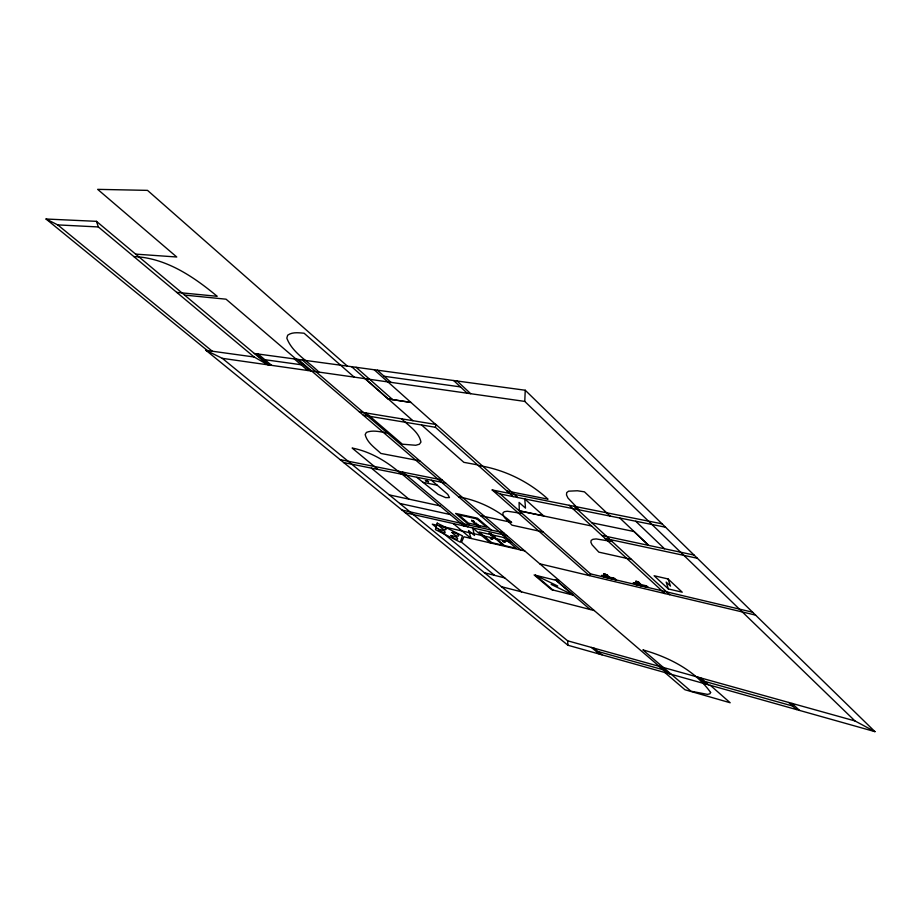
<?xml version="1.0" encoding="UTF-8"?>
<svg xmlns="http://www.w3.org/2000/svg" width="921" height="921" viewBox="0 0 921 921"><rect width="100%" height="100%" fill="white"/><g stroke="black" fill="none" stroke-linecap="round" stroke-linejoin="round"><path stroke-width="1.38" d="M525.235 390.239L874.95 731.642L854.964 720.936L524.774 401.406L525.235 390.239L254.369 353.503M402.362 474.338L402.719 472.116L467.787 526.824M513.273 496.615L435.403 427.286L435.99 424.5L359.374 411.86M752.63 612.223L590.568 573.898L589.302 575.59L492.194 489.96L662.095 523.842M207.363 350.544L46.05 219.014L96.463 221.339L267.907 364.831L254.15 357.003L98.34 226.946L96.463 221.339M46.05 219.014L57.724 224.897L98.34 226.946M135.617 254.115L176.751 257.005L97.661 189.358L147.51 190.371L347.39 366.121M133.833 256.579C165.688 257.776 193.479 276.53 217.172 296.297L176.717 292.371M184.568 295.088L226.048 299.187L296.182 359.167M874.95 731.642L567.923 645.241L205.993 350.348L254.15 357.003M264.88 359.708L301.098 364.739M384.161 376.286L460.488 386.901M205.993 350.348L222.306 358.338L524.774 401.406M388.225 398.943L410.962 402.431L388.029 398.908L365.05 378.669M363.346 415.267L435.403 427.286M387.281 432.939C380.465 431.972 373.086 429.704 366.42 432.398L365.165 434.585C367.18 442.828 375.054 447.882 380.891 453.454L419.803 460.845M477.631 464.886L463.85 462.33L421.576 424.984M478.264 465.45C504.201 469.48 528.712 481.453 548.041 499.182L507.011 491.043M340.125 459.637L442.092 479.968M343.706 462.561L445.66 483.041M492.194 489.96L500.172 493.99L665.538 527.215M422.589 482.247L437.245 485.229L447.802 494.427L449.483 497.593L445.672 497.616L438.085 494.358L416.776 477.343M591.881 522.806L634.005 531.521L648.58 545.347M458.658 496.88C478.252 500.299 496.718 509.313 511.662 522.414L480.624 515.691M520.204 510.959L542.504 515.61M591.581 525.995L519.306 510.902L519.076 502.406L525.488 508.116L524.774 498.963L543.804 516.013M522.207 513.469L507.298 511.224L504.351 511.708L502.935 512.939L503.004 514.908L504.558 517.614L512.03 525.177L543.148 531.981M601.816 535.423L694.077 555.064M605.166 538.509L697.347 558.264M612.108 541.502L596.175 538.935L592.905 539.303L591.155 540.42L590.879 542.273L592.088 544.841L598.834 552.14L631.507 559.427M389.249 494.888L440.019 505.859M399.668 503.419L450.415 514.586M402.005 510.061L503.706 532.845M405.309 512.744L506.976 535.654M668.093 578.964L654.117 575.752L668.324 588.933L682.242 592.203L668.093 578.964L670.5 586.124L666.171 582.095L668.324 588.933M524.774 550.919L463.908 536.77L461.571 542.216L521.62 591.869M607.031 576.212L608.136 576.477M638.771 583.695L639.899 583.96M607.572 576.696L601.735 575.314L603.451 576.845L616.31 579.885L614.595 578.353L608.666 576.96M639.301 584.179L633.245 582.751L634.949 584.294L648.28 587.448L646.577 585.894L640.44 584.444M539.81 563.825L755.588 615.113M559.335 580.587L555.248 579.585L590.2 609.518M484.481 572.781L504.754 577.928M573.38 595.15L551.518 589.659L534.122 574.946L556.054 580.322L573.38 595.15L551.161 584.409L557.735 586.044L535.458 575.268M501.485 586.7L594.264 610.554M222.306 358.338L567.647 640.809L854.964 720.936M597.971 651.492L662.867 669.682M704.588 681.367L792.624 706.027M57.724 224.897L212.291 351.223M494.496 575.303L432.294 524.176L511.719 542.342L502.82 534.721M371.451 468.19L408.936 499.147M593.93 648.142L602 654.831M377.944 469.434L352.133 448.043C370.749 451.601 387.396 461.789 401.487 474.165M591.397 647.44L599.467 654.117M453.362 523.658L471.057 538.428L468.593 530.542L474.488 535.481L472.703 528.021L490.375 542.906M255.428 353.641L268.967 364.981M398.781 471.333L463.873 525.949M258.076 354.009L271.626 365.361M469.56 525.2L455.596 513.423L477.492 518.212L491.423 530.093M535.573 575.303L552.957 590.027M431.442 480.29L437.245 485.229M294.271 358.914L307.856 370.518M664.858 672.526L684.959 689.748L730.18 702.758L710.356 685.328M298.151 359.443L520.664 549.975M297.069 359.294L310.665 370.921M318.942 372.096C308.224 361.228 292.418 353.088 286.822 338.122L287.674 335.209C292.383 331.79 298.623 332.792 304.08 333.218L354.194 377.115M365.994 412.953L402.362 444.198L415.762 445.269L419.4 444.221L420.955 442.08C418.94 431.811 408.579 425.813 401.637 418.836M661.612 667.023L669.555 673.85M302.284 359.996L659.309 666.378M658.883 666.251L666.827 673.078M697.796 677.108L705.659 684.004M700.651 677.902L708.502 684.81M500.172 493.99L590.568 573.898M356.082 367.295L392.634 399.587M351.638 366.696L412.907 420.701M435.99 424.5L517.786 497.524M387.925 381.916L435.633 424.443M374.202 369.747L387.822 381.904M603.025 575.625L604.752 577.156M377.322 370.173L390.941 382.353M610.381 578.492L607.319 575.015L603.658 573.829L607.284 574.98L604.015 574.232L609.288 578.227M613.202 578.02L614.952 579.574M634.592 583.074L636.296 584.616M642.133 585.998C639.186 581.139 630.033 578.043 641.004 585.733M645.137 585.56L646.876 587.114M569.143 505.307L664.916 593.561M788.802 702.493L796.423 709.55M579.251 509.877L567.958 498.031L566.496 494.934L566.691 492.654L568.568 491.181L577.421 490.766L584.444 491.837L610.174 516.082M573.99 506.274L669.659 594.69M791.945 703.368L799.555 710.425M453.662 380.534L467.235 393.209M457.127 380.995L470.689 393.704M619.845 518.051L648.695 545.393M635.743 521.24L664.478 548.755M567.647 640.809L567.923 645.241M438.569 529.368C445.937 537.104 448.608 530.346 438.569 529.368M439.455 526.11C446.881 533.938 449.586 527.077 439.455 526.11M437.199 523.105L435.46 529.621L460.327 542.204L462.48 535.884L437.199 523.105M452.038 532.476C459.142 540.109 462.469 533.8 452.073 532.384M451.083 535.596C457.737 543.229 461.651 537.127 451.083 535.596M710.621 692.465L709.838 693.835L707.443 694.376L690.946 691.199L642.881 649.869C668.588 657.099 694.952 670.373 710.621 692.465M635.916 581.542L639.139 582.498L635.916 581.542M471.679 520.365C472.07 523.024 477.216 521.885 471.679 520.365M472.231 520.768L473.912 521.793L472.231 520.768M490.168 537.737C490.467 540.27 495.636 539.269 490.168 537.737M490.709 538.14L492.344 539.13L490.709 538.14M502.613 540.592C502.854 543.125 508.15 542.147 502.613 540.592M503.154 540.995L504.8 541.985L503.154 540.995M613.674 578.779L613.674 578.779M645.586 586.32L645.586 586.32M603.969 576.385L604.648 576.673L603.969 576.385M635.525 583.833L636.227 584.133L635.525 583.833M427.666 481.096L425.329 480.624L428.645 481.925L427.666 481.096M476.882 518.868L458.646 514.874L468.444 523.14L486.668 527.203L476.882 518.868M476.145 523.324L473.958 522.84L478.172 526.409L480.359 526.893L476.145 523.324M490.939 533.662L488.752 533.167L492.885 536.678L495.084 537.185L490.939 533.662M490.663 534.571L479.116 531.947L491.814 542.665L503.35 545.336L490.663 534.571M503.591 537.484L491.86 534.825L504.535 545.6L516.255 548.317L503.591 537.484"/></g></svg>
